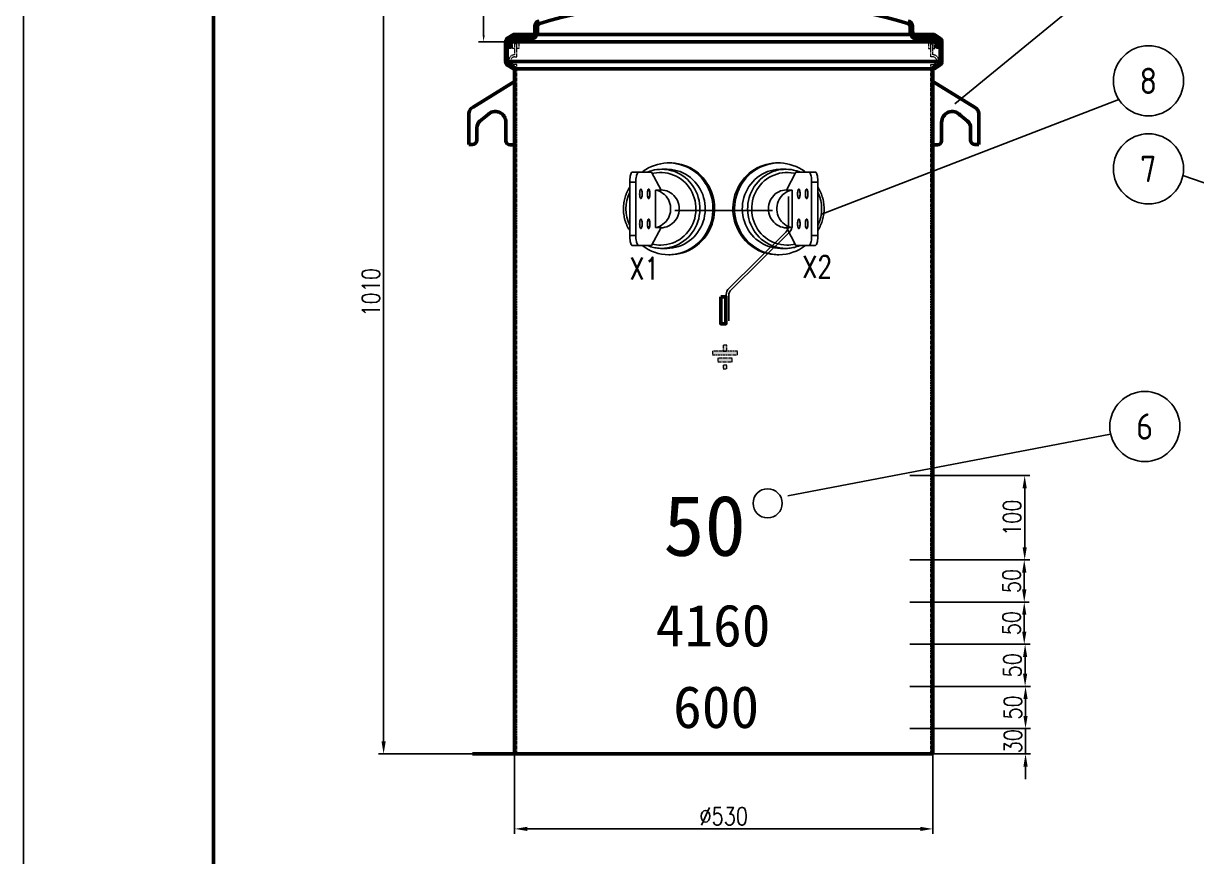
# Model space of a CAD drawing. Header units: millimetres. Extents: x 119255 to 123044, y -8474 to -5493.
# Drawn here: x 119255 to 120646, y -7426 to -6438 of the extents above; entities that cross this region are included whole.
import ezdxf
from ezdxf.enums import TextEntityAlignment as Align

# ---------------------------------------------------------------- set-up
doc = ezdxf.new("R2010")
doc.units = ezdxf.units.MM
doc.header["$LTSCALE"] = 3
for name, pattern in [('CENTER', [2, 1.25, -0.25, 0.25, -0.25]), ('CENTERX2', [101.6, 63.5, -12.7, 12.7, -12.7]), ('HIDDEN', [0.375, 0.25, -0.125])]:
    doc.linetypes.add(name, pattern=pattern)
for name, color, linetype in [('4', 2, 'HIDDEN'), ('A', 3, 'Continuous'), ('S', 254, 'Continuous'), ('中心线', 1, 'CENTERX2'), ('几何体', 7, 'Continuous')]:
    doc.layers.add(name, color=color, linetype=linetype)
for name, color, linetype, lineweight in [('7标注层', 4, 'Continuous', 20), ('图层1', 1, 'CENTER', 13), ('标注、文本', 3, 'Continuous', 25), ('粗实线', 4, 'Continuous', 53)]:
    doc.layers.add(name, color=color, linetype=linetype, lineweight=lineweight)
doc.styles.add('chinese', font='simhei.ttf')
doc.styles.add('HC_GBDIM', font='romans', dxfattribs={"width": 0.667, "bigfont": 'gbcbig'})
doc.styles.add('ST_WIN', font='isocp2.shx', dxfattribs={"bigfont": 'hzdxfst.shx'})
doc.styles.add('TH_GBDIM', font='romans.shx', dxfattribs={"width": 0.8, "bigfont": 'gbcbig.shx'})
doc.dimstyles.new('TH_GBDIM1', dxfattribs={"dimscale": 3, "dimtxt": 3.5, "dimasz": 2.5, "dimexe": 2, "dimexo": 0, "dimgap": 1.5, "dimtad": 1, "dimdec": 1, "dimzin": 0, "dimdsep": 46, "dimtxsty": 'TH_GBDIM', "dimcen": 2.5, "dimclrd": 3, "dimclre": 256, "dimclrt": 2, "dimadec": 0, "dimazin": 0, "dimtfac": 0.714286, "dimtdec": 1, "dimtmove": 0, "dimatfit": 3, "dimfxl": 0, "dimtzin": 0, "dimlwd": -1, "dimlwe": -1, "dimarcsym": 0})

# ---------------------------------------------------------------- blocks, each defined once
blk = doc.blocks.new('*D3')
at = {"layer": 'Defpoints', "color": 0}
for p in [(119837.7, -7304.6), (120333.7, -7304.6), (119837.7, -7393.6)]:
    blk.add_point(p, dxfattribs=at)
at = {"layer": '标注、文本'}
for p, q in [((119837.7, -7304.6), (119837.7, -7399.6)), ((120333.7, -7304.6), (120333.7, -7399.6))]:
    blk.add_line(p, q, dxfattribs=at)
at = {"layer": '标注、文本', "color": 3}
blk.add_line((120318.7, -7393.6), (119852.7, -7393.6), dxfattribs=at)
for points in [[(119852.7, -7391.1), (119852.7, -7396.1), (119837.7, -7393.6)], [(120318.7, -7391.1), (120318.7, -7396.1), (120333.7, -7393.6)]]:
    blk.add_solid(points, dxfattribs=at)
at = {"layer": '标注、文本', "color": 2, "insert": (120085.7, -7378.6), "char_height": 21, "attachment_point": 5, "style": 'TH_GBDIM'}
blk.add_mtext('%%C530', dxfattribs=at)
blk = doc.blocks.new('*D2')
at = {"layer": 'Defpoints', "color": 0}
for p in [(119682.3, -6209.7), (119919.4, -6209.7), (119840.2, -7304.6)]:
    blk.add_point(p, dxfattribs=at)
at = {"layer": '标注、文本'}
for p, q in [((119919.4, -6209.7), (119676.3, -6209.7)), ((119840.2, -7304.6), (119676.3, -7304.6))]:
    blk.add_line(p, q, dxfattribs=at)
at = {"layer": '标注、文本', "color": 3}
blk.add_line((119682.3, -7289.6), (119682.3, -6224.7), dxfattribs=at)
for points in [[(119679.8, -6224.7), (119684.8, -6224.7), (119682.3, -6209.7)], [(119679.8, -7289.6), (119684.8, -7289.6), (119682.3, -7304.6)]]:
    blk.add_solid(points, dxfattribs=at)
at = {"layer": '标注、文本', "color": 2, "insert": (119667.3, -6757.2), "char_height": 21, "attachment_point": 5, "rotation": 90, "style": 'TH_GBDIM'}
blk.add_mtext('1010', dxfattribs=at)
blk = doc.blocks.new('*D42')
at = {"layer": 'Defpoints', "color": 0}
for p in [(120396.6, -7274.6), (120443.6, -7274.6), (120396.6, -7304.6)]:
    blk.add_point(p, dxfattribs=at)
at = {"layer": '标注、文本', "color": 3}
for p, q in [((120443.6, -7259.6), (120443.6, -7244.6)), ((120443.6, -7304.6), (120443.6, -7274.6)), ((120443.6, -7319.6), (120443.6, -7334.6))]:
    blk.add_line(p, q, dxfattribs=at)
at = {"layer": '标注、文本'}
for p, q in [((120396.6, -7274.6), (120449.6, -7274.6)), ((120396.6, -7304.6), (120449.6, -7304.6))]:
    blk.add_line(p, q, dxfattribs=at)
at = {"layer": '标注、文本', "color": 3}
for points in [[(120441.1, -7259.6), (120446.1, -7259.6), (120443.6, -7274.6)], [(120441.1, -7319.6), (120446.1, -7319.6), (120443.6, -7304.6)]]:
    blk.add_solid(points, dxfattribs=at)
at = {"layer": '标注、文本', "color": 2, "insert": (120428.6, -7289.6), "char_height": 21, "attachment_point": 5, "rotation": 90, "style": 'TH_GBDIM'}
blk.add_mtext('30', dxfattribs=at)
blk = doc.blocks.new('*D43')
at = {"layer": 'Defpoints', "color": 0}
for p in [(120396.6, -7224.6), (120396.6, -7274.6), (120443.6, -7274.6)]:
    blk.add_point(p, dxfattribs=at)
at = {"layer": '标注、文本'}
for p, q in [((120396.6, -7224.6), (120449.6, -7224.6)), ((120396.6, -7274.6), (120449.6, -7274.6))]:
    blk.add_line(p, q, dxfattribs=at)
at = {"layer": '标注、文本', "color": 3}
blk.add_line((120443.6, -7239.6), (120443.6, -7259.6), dxfattribs=at)
for points in [[(120441.1, -7239.6), (120446.1, -7239.6), (120443.6, -7224.6)], [(120441.1, -7259.6), (120446.1, -7259.6), (120443.6, -7274.6)]]:
    blk.add_solid(points, dxfattribs=at)
at = {"layer": '标注、文本', "color": 2, "insert": (120428.6, -7249.6), "char_height": 21, "attachment_point": 5, "rotation": 90, "style": 'TH_GBDIM'}
blk.add_mtext('50', dxfattribs=at)
blk = doc.blocks.new('*D44')
at = {"layer": 'Defpoints', "color": 0}
for p in [(120396.6, -7174.6), (120396.6, -7224.6), (120443.1, -7224.6)]:
    blk.add_point(p, dxfattribs=at)
at = {"layer": '标注、文本'}
for p, q in [((120396.6, -7174.6), (120449.1, -7174.6)), ((120396.6, -7224.6), (120449.1, -7224.6))]:
    blk.add_line(p, q, dxfattribs=at)
at = {"layer": '标注、文本', "color": 3}
blk.add_line((120443.1, -7189.6), (120443.1, -7209.6), dxfattribs=at)
for points in [[(120440.6, -7189.6), (120445.6, -7189.6), (120443.1, -7174.6)], [(120440.6, -7209.6), (120445.6, -7209.6), (120443.1, -7224.6)]]:
    blk.add_solid(points, dxfattribs=at)
at = {"layer": '标注、文本', "color": 2, "insert": (120428.1, -7199.6), "char_height": 21, "attachment_point": 5, "rotation": 90, "style": 'TH_GBDIM'}
blk.add_mtext('50', dxfattribs=at)
blk = doc.blocks.new('*D45')
at = {"layer": 'Defpoints', "color": 0}
for p in [(120396.6, -7124.6), (120396.6, -7174.6), (120442.1, -7174.6)]:
    blk.add_point(p, dxfattribs=at)
at = {"layer": '标注、文本'}
for p, q in [((120396.6, -7124.6), (120448.1, -7124.6)), ((120396.6, -7174.6), (120448.1, -7174.6))]:
    blk.add_line(p, q, dxfattribs=at)
at = {"layer": '标注、文本', "color": 3}
blk.add_line((120442.1, -7139.6), (120442.1, -7159.6), dxfattribs=at)
for points in [[(120439.6, -7139.6), (120444.6, -7139.6), (120442.1, -7124.6)], [(120439.6, -7159.6), (120444.6, -7159.6), (120442.1, -7174.6)]]:
    blk.add_solid(points, dxfattribs=at)
at = {"layer": '标注、文本', "color": 2, "insert": (120427.1, -7149.6), "char_height": 21, "attachment_point": 5, "rotation": 90, "style": 'TH_GBDIM'}
blk.add_mtext('50', dxfattribs=at)
blk = doc.blocks.new('*D46')
at = {"layer": 'Defpoints', "color": 0}
for p in [(120396.6, -7074.6), (120396.6, -7124.6), (120442.1, -7124.6)]:
    blk.add_point(p, dxfattribs=at)
at = {"layer": '标注、文本'}
for p, q in [((120396.6, -7074.6), (120448.1, -7074.6)), ((120396.6, -7124.6), (120448.1, -7124.6))]:
    blk.add_line(p, q, dxfattribs=at)
at = {"layer": '标注、文本', "color": 3}
blk.add_line((120442.1, -7089.6), (120442.1, -7109.6), dxfattribs=at)
for points in [[(120439.6, -7089.6), (120444.6, -7089.6), (120442.1, -7074.6)], [(120439.6, -7109.6), (120444.6, -7109.6), (120442.1, -7124.6)]]:
    blk.add_solid(points, dxfattribs=at)
at = {"layer": '标注、文本', "color": 2, "insert": (120427.1, -7099.6), "char_height": 21, "attachment_point": 5, "rotation": 90, "style": 'TH_GBDIM'}
blk.add_mtext('50', dxfattribs=at)
blk = doc.blocks.new('*D47')
at = {"layer": 'Defpoints', "color": 0}
for p in [(120396.6, -6974.6), (120396.6, -7074.6), (120442.6, -7074.6)]:
    blk.add_point(p, dxfattribs=at)
at = {"layer": '标注、文本'}
for p, q in [((120396.6, -6974.6), (120448.6, -6974.6)), ((120396.6, -7074.6), (120448.6, -7074.6))]:
    blk.add_line(p, q, dxfattribs=at)
at = {"layer": '标注、文本', "color": 3}
blk.add_line((120442.6, -6989.6), (120442.6, -7059.6), dxfattribs=at)
for points in [[(120440.1, -6989.6), (120445.1, -6989.6), (120442.6, -6974.6)], [(120440.1, -7059.6), (120445.1, -7059.6), (120442.6, -7074.6)]]:
    blk.add_solid(points, dxfattribs=at)
at = {"layer": '标注、文本', "color": 2, "insert": (120427.6, -7024.6), "char_height": 21, "attachment_point": 5, "rotation": 90, "style": 'TH_GBDIM'}
blk.add_mtext('100', dxfattribs=at)
blk = doc.blocks.new('*D51')
at = {"layer": 'Defpoints', "color": 0}
for p in [(119919.4, -6209.7), (119800.9, -6460), (119826.9, -6460)]:
    blk.add_point(p, dxfattribs=at)
at = {"layer": '标注、文本'}
for p, q in [((119919.4, -6209.7), (119794.9, -6209.7)), ((119826.9, -6460), (119794.9, -6460))]:
    blk.add_line(p, q, dxfattribs=at)
at = {"layer": '标注、文本', "color": 3}
blk.add_line((119800.9, -6217.2), (119800.9, -6452.5), dxfattribs=at)
for points in [[(119799.7, -6217.2), (119802.2, -6217.2), (119800.9, -6209.7)], [(119799.7, -6452.5), (119802.2, -6452.5), (119800.9, -6460)]]:
    blk.add_solid(points, dxfattribs=at)
at = {"layer": '标注、文本', "color": 2, "insert": (119791.2, -6334.9), "char_height": 10.5, "attachment_point": 5, "rotation": 90, "style": 'TH_GBDIM'}
blk.add_mtext('250.3', dxfattribs=at)
blk = doc.blocks.new('A$Cc668ac2a')
at = {"layer": '中心线'}
blk.add_line((-57.9, 0), (57.9, 0), dxfattribs=at)
at = {"layer": '几何体'}
for p, q in [((-63.4, 56.4), (-65.3, 56.4)), ((65.3, 56.4), (63.4, 56.4)), ((-108.4, 45.5), (-101.1, 45.5)), ((-101.1, 45.5), (-85.6, 45.5)), ((-85.6, 45.5), (-74.3, 24.2)), ((-67.3, 48.9), (-73.6, 48.9)), ((73.6, 48.9), (67.3, 48.9)), ((85.6, 45.5), (74.3, 24.2)), ((101.1, 45.5), (85.6, 45.5)), ((101.1, 45.5), (108.4, 45.5)), ((-104.2, 33.5), (-111.5, 33.5)), ((-111.5, -29.5), (-111.5, 33.5)), ((-104.2, -29.5), (-104.2, 33.5)), ((111.5, 33.5), (104.2, 33.5)), ((104.2, -29.5), (104.2, 33.5)), ((111.5, -29.5), (111.5, 33.5)), ((-81, 24.2), (-74.3, 24.2)), ((-81, -20.2), (-81, 24.2)), ((81, 24.2), (74.3, 24.2)), ((81, -20.2), (81, 24.2)), ((-74.3, -20.2), (-85.6, -41.5)), ((-74.3, -20.2), (-81, -20.2)), ((74.3, -20.2), (85.6, -41.5)), ((74.3, -20.2), (81, -20.2)), ((-111.5, -29.5), (-104.2, -29.5)), ((-101.1, -41.5), (-108.4, -41.5)), ((-85.6, -41.5), (-101.1, -41.5)), ((85.6, -41.5), (101.1, -41.5)), ((108.4, -41.5), (101.1, -41.5)), ((104.2, -29.5), (111.5, -29.5)), ((-73.6, -44.9), (-67.3, -44.9)), ((-65.3, -52.4), (-63.4, -52.4)), ((63.4, -52.4), (65.3, -52.4)), ((67.3, -44.9), (73.6, -44.9))]:
    blk.add_line(p, q, dxfattribs=at)
at = {"layer": '几何体', "flags": 128}
for points in [[(-96.9, 45.5), (-95.6, 46.5), (-92.4, 48.6), (-89.1, 50.5), (-85.7, 52.2), (-82.1, 53.5), (-78.5, 54.7), (-74.8, 55.5), (-71, 56.1), (-67.2, 56.4), (-63.5, 56.4), (-59.7, 56.1), (-55.9, 55.5), (-52.2, 54.7), (-48.6, 53.5), (-45, 52.2), (-41.6, 50.5), (-38.3, 48.6), (-35.1, 46.5), (-32.1, 44.1), (-29.2, 41.5), (-26.6, 38.7), (-24.1, 35.7), (-21.9, 32.5), (-19.8, 29.2), (-18.1, 25.7), (-16.5, 22.1), (-15.3, 18.4), (-14.2, 14.6), (-13.5, 10.8), (-13, 6.9), (-12.8, 3), (-12.9, -0.9), (-13.2, -4.9), (-13.8, -8.7), (-14.7, -12.6), (-15.9, -16.3), (-17.3, -19.9), (-18.9, -23.5), (-20.8, -26.9), (-23, -30.1), (-25.3, -33.2), (-27.9, -36.1), (-30.6, -38.8), (-33.6, -41.3), (-36.7, -43.6), (-39.9, -45.6), (-43.3, -47.4), (-46.8, -48.9), (-50.4, -50.1), (-54.1, -51.1), (-57.8, -51.8), (-61.6, -52.3), (-65.3, -52.4), (-65.3, -52.4)], [(-63.4, 56.4), (-61.5, 56.4), (-57.7, 56.1), (-53.9, 55.5), (-50.2, 54.7), (-46.6, 53.5), (-43.1, 52.2), (-39.6, 50.5), (-36.3, 48.6), (-33.1, 46.5), (-30.1, 44.1), (-27.3, 41.5), (-24.6, 38.7), (-22.1, 35.7), (-19.9, 32.5), (-17.9, 29.2), (-16.1, 25.7), (-14.6, 22.1), (-13.3, 18.4), (-12.3, 14.6), (-11.5, 10.8), (-11.1, 6.9), (-10.9, 3), (-10.9, -0.9), (-11.3, -4.9), (-11.9, -8.7), (-12.8, -12.6), (-13.9, -16.3), (-15.3, -19.9), (-17, -23.5), (-18.9, -26.9), (-21, -30.1), (-23.3, -33.2), (-25.9, -36.1), (-28.7, -38.8), (-31.6, -41.3), (-34.7, -43.6), (-37.9, -45.6), (-41.3, -47.4), (-44.8, -48.9), (-48.4, -50.1), (-52.1, -51.1), (-55.8, -51.8), (-59.6, -52.3), (-63.4, -52.4), (-63.4, -52.4)], [(63.4, -52.4), (59.6, -52.3), (55.8, -51.8), (52.1, -51.1), (48.4, -50.1), (44.8, -48.9), (41.3, -47.4), (37.9, -45.6), (34.7, -43.6), (31.6, -41.3), (28.7, -38.8), (25.9, -36.1), (23.3, -33.2), (21, -30.1), (18.9, -26.9), (17, -23.5), (15.3, -19.9), (13.9, -16.3), (12.8, -12.6), (11.9, -8.7), (11.3, -4.9), (10.9, -0.9), (10.9, 3), (11.1, 6.9), (11.5, 10.8), (12.3, 14.6), (13.3, 18.4), (14.6, 22.1), (16.1, 25.7), (17.9, 29.2), (19.9, 32.5), (22.1, 35.7), (24.6, 38.7), (27.3, 41.5), (30.1, 44.1), (33.1, 46.5), (36.3, 48.6), (39.6, 50.5), (43.1, 52.2), (46.6, 53.5), (50.2, 54.7), (53.9, 55.5), (57.7, 56.1), (61.5, 56.4), (63.4, 56.4)], [(65.3, -52.4), (61.6, -52.3), (57.8, -51.8), (54.1, -51.1), (50.4, -50.1), (46.8, -48.9), (43.3, -47.4), (39.9, -45.6), (36.7, -43.6), (33.6, -41.3), (30.6, -38.8), (27.9, -36.1), (25.3, -33.2), (23, -30.1), (20.8, -26.9), (18.9, -23.5), (17.3, -19.9), (15.9, -16.3), (14.7, -12.6), (13.8, -8.7), (13.2, -4.9), (12.9, -0.9), (12.8, 3), (13, 6.9), (13.5, 10.8), (14.2, 14.6), (15.3, 18.4), (16.5, 22.1), (18.1, 25.7), (19.8, 29.2), (21.9, 32.5), (24.1, 35.7), (26.6, 38.7), (29.2, 41.5), (32.1, 44.1), (35.1, 46.5), (38.3, 48.6), (41.6, 50.5), (45, 52.2), (48.6, 53.5), (52.2, 54.7), (55.9, 55.5), (59.7, 56.1), (63.5, 56.4), (67.2, 56.4), (71, 56.1), (74.8, 55.5), (78.5, 54.7), (82.1, 53.5), (85.7, 52.2), (89.1, 50.5), (92.4, 48.6), (95.6, 46.5), (96.9, 45.5)], [(-111.5, 33.5), (-111.5, 35.4), (-111.4, 37.2), (-111.2, 39), (-111, 40.6), (-110.6, 42), (-110.3, 43.2), (-109.9, 44.2), (-109.4, 44.9), (-108.9, 45.4), (-108.4, 45.5)], [(-101.1, 45.5), (-101.6, 45.4), (-102.1, 44.9), (-102.5, 44.2), (-102.9, 43.2), (-103.3, 42), (-103.6, 40.6), (-103.9, 39), (-104.1, 37.2), (-104.2, 35.4), (-104.2, 33.5)], [(-84.6, 43.7), (-83, 44.1), (-79.7, 44.7), (-76.3, 44.9), (-72.9, 44.9), (-69.5, 44.7), (-66.2, 44.1), (-62.9, 43.2), (-59.7, 42.1), (-56.6, 40.7), (-53.6, 39.1), (-50.7, 37.2), (-48.1, 35), (-45.5, 32.7), (-43.2, 30.1), (-41.1, 27.4), (-39.2, 24.5), (-37.6, 21.4), (-36.2, 18.2), (-35, 14.9), (-34.1, 11.6), (-33.5, 8.1), (-33.2, 4.6), (-33.1, 1.1), (-33.3, -2.4), (-33.8, -5.8), (-34.5, -9.3), (-35.6, -12.6), (-36.8, -15.9), (-38.4, -19), (-40.1, -22), (-42.1, -24.8), (-44.4, -27.5), (-46.8, -29.9), (-49.4, -32.1), (-52.2, -34.2), (-55.1, -35.9), (-58.1, -37.5), (-61.3, -38.7), (-64.5, -39.7), (-67.9, -40.4), (-71.2, -40.8), (-74.6, -41), (-74.6, -41)], [(-61.4, 47.2), (-58.1, 46.1), (-54.9, 44.7), (-51.7, 43), (-48.7, 41.2), (-45.8, 39.1), (-43.2, 36.7), (-40.7, 34.2), (-38.3, 31.4), (-36.2, 28.5), (-34.4, 25.4), (-32.7, 22.2), (-31.3, 18.9), (-30.2, 15.4), (-29.3, 11.9), (-28.7, 8.3), (-28.4, 4.7), (-28.3, 1.1), (-28.5, -2.5), (-29, -6.1), (-29.7, -9.7), (-30.7, -13.2), (-32, -16.6), (-33.5, -19.9), (-35.3, -23), (-37.3, -26), (-39.5, -28.8), (-41.9, -31.5), (-44.5, -33.9), (-47.3, -36.1), (-50.2, -38.1), (-53.3, -39.9), (-56.5, -41.4), (-59.8, -42.6), (-63.1, -43.6), (-66.6, -44.3), (-70.1, -44.7), (-73.6, -44.9)], [(-67.3, 48.9), (-65.5, 48.8), (-62, 48.6), (-58.6, 48), (-55.1, 47.2), (-51.8, 46.1), (-48.6, 44.7), (-45.4, 43), (-42.4, 41.2), (-39.5, 39.1), (-36.9, 36.7), (-34.4, 34.2), (-32, 31.4), (-29.9, 28.5), (-28.1, 25.4), (-26.4, 22.2), (-25, 18.9), (-23.9, 15.4), (-23, 11.9), (-22.4, 8.3), (-22.1, 4.7), (-22, 1.1), (-22.2, -2.5), (-22.7, -6.1), (-23.4, -9.7), (-24.4, -13.2), (-25.7, -16.6), (-27.2, -19.9), (-29, -23), (-31, -26), (-33.2, -28.8), (-35.6, -31.5), (-38.2, -33.9), (-41, -36.1), (-43.9, -38.1), (-47, -39.9), (-50.2, -41.4), (-53.5, -42.6), (-56.8, -43.6), (-60.3, -44.3), (-63.8, -44.7), (-67.3, -44.9)], [(67.3, -44.9), (63.8, -44.7), (60.3, -44.3), (56.8, -43.6), (53.5, -42.6), (50.2, -41.4), (47, -39.9), (43.9, -38.1), (41, -36.1), (38.2, -33.9), (35.6, -31.5), (33.2, -28.8), (31, -26), (29, -23), (27.2, -19.9), (25.7, -16.6), (24.4, -13.2), (23.4, -9.7), (22.7, -6.1), (22.2, -2.5), (22, 1.1), (22.1, 4.7), (22.4, 8.3), (23, 11.9), (23.9, 15.4), (25, 18.9), (26.4, 22.2), (28.1, 25.4), (29.9, 28.5), (32, 31.4), (34.4, 34.2), (36.9, 36.7), (39.5, 39.1), (42.4, 41.2), (45.4, 43), (48.6, 44.7), (51.8, 46.1), (55.1, 47.2), (58.6, 48), (62, 48.6), (65.5, 48.8), (67.3, 48.9)], [(73.6, -44.9), (70.1, -44.7), (66.6, -44.3), (63.1, -43.6), (59.8, -42.6), (56.5, -41.4), (53.3, -39.9), (50.2, -38.1), (47.3, -36.1), (44.5, -33.9), (41.9, -31.5), (39.5, -28.8), (37.3, -26), (35.3, -23), (33.5, -19.9), (32, -16.6), (30.7, -13.2), (29.7, -9.7), (29, -6.1), (28.5, -2.5), (28.3, 1.1), (28.4, 4.7), (28.7, 8.3), (29.3, 11.9), (30.2, 15.4), (31.3, 18.9), (32.7, 22.2), (34.4, 25.4), (36.2, 28.5), (38.3, 31.4), (40.7, 34.2), (43.2, 36.7), (45.8, 39.1), (48.7, 41.2), (51.7, 43), (54.9, 44.7), (58.1, 46.1), (61.4, 47.2), (62.1, 47.3)], [(74.6, -41), (71.2, -40.8), (67.9, -40.4), (64.5, -39.7), (61.3, -38.7), (58.1, -37.5), (55.1, -35.9), (52.2, -34.2), (49.4, -32.1), (46.8, -29.9), (44.4, -27.5), (42.1, -24.8), (40.1, -22), (38.4, -19), (36.8, -15.9), (35.6, -12.6), (34.5, -9.3), (33.8, -5.8), (33.3, -2.4), (33.1, 1.1), (33.2, 4.6), (33.5, 8.1), (34.1, 11.6), (35, 14.9), (36.2, 18.2), (37.6, 21.4), (39.2, 24.5), (41.1, 27.4), (43.2, 30.1), (45.5, 32.7), (48.1, 35), (50.7, 37.2), (53.6, 39.1), (56.6, 40.7), (59.7, 42.1), (62.9, 43.2), (66.2, 44.1), (69.5, 44.7), (72.9, 44.9), (76.3, 44.9), (79.7, 44.7), (83, 44.1), (84.6, 43.7)], [(104.2, 33.5), (104.2, 35.4), (104.1, 37.2), (103.9, 39), (103.6, 40.6), (103.3, 42), (102.9, 43.2), (102.5, 44.2), (102.1, 44.9), (101.6, 45.4), (101.1, 45.5)], [(108.4, 45.5), (108.9, 45.4), (109.4, 44.9), (109.9, 44.2), (110.3, 43.2), (110.6, 42), (111, 40.6), (111.2, 39), (111.4, 37.2), (111.5, 35.4), (111.5, 33.5)], [(-99.8, 19.8), (-99.7, 21.1), (-99.6, 22.3), (-99.4, 23.4), (-99.2, 24.3), (-98.9, 25), (-98.6, 25.4), (-98.3, 25.5), (-98, 25.4), (-97.6, 25), (-97.4, 24.3), (-97.1, 23.4), (-96.9, 22.3), (-96.8, 21.1), (-96.8, 19.8), (-96.8, 18.5), (-96.9, 17.3), (-97.1, 16.2), (-97.4, 15.3), (-97.6, 14.6), (-98, 14.2), (-98.3, 14.1), (-98.6, 14.2), (-98.9, 14.6), (-99.2, 15.3), (-99.4, 16.2), (-99.6, 17.3), (-99.7, 18.5), (-99.8, 19.8)], [(-90.5, 19.8), (-90.5, 21.1), (-90.4, 22.3), (-90.2, 23.4), (-90, 24.3), (-89.7, 25), (-89.4, 25.4), (-89.1, 25.5), (-88.7, 25.4), (-88.4, 25), (-88.1, 24.3), (-87.9, 23.4), (-87.7, 22.3), (-87.6, 21.1), (-87.6, 19.8), (-87.6, 18.5), (-87.7, 17.3), (-87.9, 16.2), (-88.1, 15.3), (-88.4, 14.6), (-88.7, 14.2), (-89.1, 14.1), (-89.4, 14.2), (-89.7, 14.6), (-90, 15.3), (-90.2, 16.2), (-90.4, 17.3), (-90.5, 18.5), (-90.5, 19.8)], [(-81, 24.2), (-78.6, 23.6), (-76.3, 22.8), (-74.1, 21.7), (-72.1, 20.3), (-70.2, 18.8), (-68.5, 17), (-67, 15), (-65.7, 12.9), (-64.6, 10.6), (-63.8, 8.2), (-63.3, 5.8), (-63, 3.3), (-63, 0.7), (-63.3, -1.8), (-63.8, -4.2), (-64.6, -6.6), (-65.7, -8.9), (-67, -11), (-68.5, -13), (-70.2, -14.8), (-72.1, -16.3), (-74.1, -17.7), (-76.3, -18.8), (-78.6, -19.6), (-81, -20.2)], [(-74.5, 24.5), (-72.2, 24.3), (-69.8, 23.9), (-67.4, 23.2), (-65.2, 22.3), (-63, 21), (-61.1, 19.6), (-59.2, 17.9), (-57.6, 16), (-56.2, 14), (-55, 11.8), (-54.1, 9.4), (-53.4, 7), (-53, 4.5), (-52.9, 2), (-53, -0.5), (-53.4, -3), (-54.1, -5.4), (-55, -7.8), (-56.2, -10), (-57.6, -12), (-59.2, -13.9), (-61.1, -15.6), (-63, -17), (-65.2, -18.3), (-67.4, -19.2), (-69.8, -19.9), (-72.2, -20.4), (-74.5, -20.5)], [(74.5, -20.5), (72.2, -20.4), (69.8, -19.9), (67.4, -19.2), (65.2, -18.3), (63, -17), (61.1, -15.6), (59.2, -13.9), (57.6, -12), (56.2, -10), (55, -7.8), (54.1, -5.4), (53.4, -3), (53, -0.5), (52.9, 2), (53, 4.5), (53.4, 7), (54.1, 9.4), (55, 11.8), (56.2, 14), (57.6, 16), (59.2, 17.9), (61.1, 19.6), (63, 21), (65.2, 22.3), (67.4, 23.2), (69.8, 23.9), (72.2, 24.3), (74.5, 24.5)], [(81, -20.2), (78.6, -19.6), (76.3, -18.8), (74.1, -17.7), (72.1, -16.3), (70.2, -14.8), (68.5, -13), (67, -11), (65.7, -8.9), (64.6, -6.6), (63.8, -4.2), (63.3, -1.8), (63, 0.7), (63, 3.3), (63.3, 5.8), (63.8, 8.2), (64.6, 10.6), (65.7, 12.9), (67, 15), (68.5, 17), (70.2, 18.8), (72.1, 20.3), (74.1, 21.7), (76.3, 22.8), (78.6, 23.6), (81, 24.2)], [(90.5, 19.8), (90.5, 21.1), (90.4, 22.3), (90.2, 23.4), (90, 24.3), (89.7, 25), (89.4, 25.4), (89.1, 25.5), (88.7, 25.4), (88.4, 25), (88.1, 24.3), (87.9, 23.4), (87.7, 22.3), (87.6, 21.1), (87.6, 19.8), (87.6, 18.5), (87.7, 17.3), (87.9, 16.2), (88.1, 15.3), (88.4, 14.6), (88.7, 14.2), (89.1, 14.1), (89.4, 14.2), (89.7, 14.6), (90, 15.3), (90.2, 16.2), (90.4, 17.3), (90.5, 18.5), (90.5, 19.8)], [(99.8, 19.8), (99.7, 21.1), (99.6, 22.3), (99.4, 23.4), (99.2, 24.3), (98.9, 25), (98.6, 25.4), (98.3, 25.5), (98, 25.4), (97.6, 25), (97.4, 24.3), (97.1, 23.4), (96.9, 22.3), (96.8, 21.1), (96.8, 19.8), (96.8, 18.5), (96.9, 17.3), (97.1, 16.2), (97.4, 15.3), (97.6, 14.6), (98, 14.2), (98.3, 14.1), (98.6, 14.2), (98.9, 14.6), (99.2, 15.3), (99.4, 16.2), (99.6, 17.3), (99.7, 18.5), (99.8, 19.8)], [(-99.8, -15.8), (-99.7, -14.5), (-99.6, -13.3), (-99.4, -12.2), (-99.2, -11.3), (-98.9, -10.6), (-98.6, -10.2), (-98.3, -10.1), (-98, -10.2), (-97.6, -10.6), (-97.4, -11.3), (-97.1, -12.2), (-96.9, -13.3), (-96.8, -14.5), (-96.8, -15.8), (-96.8, -17.1), (-96.9, -18.3), (-97.1, -19.4), (-97.4, -20.3), (-97.6, -21), (-98, -21.4), (-98.3, -21.5), (-98.6, -21.4), (-98.9, -21), (-99.2, -20.3), (-99.4, -19.4), (-99.6, -18.3), (-99.7, -17.1), (-99.8, -15.8)], [(-90.5, -15.8), (-90.5, -14.5), (-90.4, -13.3), (-90.2, -12.2), (-90, -11.3), (-89.7, -10.6), (-89.4, -10.2), (-89.1, -10.1), (-88.7, -10.2), (-88.4, -10.6), (-88.1, -11.3), (-87.9, -12.2), (-87.7, -13.3), (-87.6, -14.5), (-87.6, -15.8), (-87.6, -17.1), (-87.7, -18.3), (-87.9, -19.4), (-88.1, -20.3), (-88.4, -21), (-88.7, -21.4), (-89.1, -21.5), (-89.4, -21.4), (-89.7, -21), (-90, -20.3), (-90.2, -19.4), (-90.4, -18.3), (-90.5, -17.1), (-90.5, -15.8)], [(90.5, -15.8), (90.5, -14.5), (90.4, -13.3), (90.2, -12.2), (90, -11.3), (89.7, -10.6), (89.4, -10.2), (89.1, -10.1), (88.7, -10.2), (88.4, -10.6), (88.1, -11.3), (87.9, -12.2), (87.7, -13.3), (87.6, -14.5), (87.6, -15.8), (87.6, -17.1), (87.7, -18.3), (87.9, -19.4), (88.1, -20.3), (88.4, -21), (88.7, -21.4), (89.1, -21.5), (89.4, -21.4), (89.7, -21), (90, -20.3), (90.2, -19.4), (90.4, -18.3), (90.5, -17.1), (90.5, -15.8)], [(99.8, -15.8), (99.7, -14.5), (99.6, -13.3), (99.4, -12.2), (99.2, -11.3), (98.9, -10.6), (98.6, -10.2), (98.3, -10.1), (98, -10.2), (97.6, -10.6), (97.4, -11.3), (97.1, -12.2), (96.9, -13.3), (96.8, -14.5), (96.8, -15.8), (96.8, -17.1), (96.9, -18.3), (97.1, -19.4), (97.4, -20.3), (97.6, -21), (98, -21.4), (98.3, -21.5), (98.6, -21.4), (98.9, -21), (99.2, -20.3), (99.4, -19.4), (99.6, -18.3), (99.7, -17.1), (99.8, -15.8)], [(-108.4, -41.5), (-108.9, -41.4), (-109.4, -40.9), (-109.9, -40.2), (-110.3, -39.2), (-110.6, -38), (-111, -36.6), (-111.2, -35), (-111.4, -33.2), (-111.5, -31.4), (-111.5, -29.5)], [(-104.2, -29.5), (-104.2, -31.4), (-104.1, -33.2), (-103.9, -35), (-103.6, -36.6), (-103.3, -38), (-102.9, -39.2), (-102.5, -40.2), (-102.1, -40.9), (-101.6, -41.4), (-101.1, -41.5)], [(101.1, -41.5), (101.6, -41.4), (102.1, -40.9), (102.5, -40.2), (102.9, -39.2), (103.3, -38), (103.6, -36.6), (103.9, -35), (104.1, -33.2), (104.2, -31.4), (104.2, -29.5)], [(111.5, -29.5), (111.5, -31.4), (111.4, -33.2), (111.2, -35), (111, -36.6), (110.6, -38), (110.3, -39.2), (109.9, -40.2), (109.4, -40.9), (108.9, -41.4), (108.4, -41.5)]]:
    blk.add_lwpolyline(points, dxfattribs=at)
at = {"layer": '几何体'}
for centre, radius, start, end in [((-73.6, 5.1), 43.8, 73.8737, 105.2236), ((73.6, 5.1), 43.8, 73.8742, 105.2239), ((-71.8, 2), 44.3, 153.7253, 206.2747), ((71.8, 2), 44.3, 333.7258, 26.2742), ((-65.2, -1), 51.4, 232.0448, 269.8892), ((-74.6, -0.8), 40.2, 255.5618, 269.994), ((65.3, -1), 51.4, 270.1012, 307.9648), ((74.6, -0.8), 40.2, 270.006, 284.4382)]:
    blk.add_arc(centre, radius, start, end, dxfattribs=at)
for points, knots in [([(-85.2, 47.3), (-85.5, 47.2), (-86.9, 46.9), (-88.6, 46.3), (-90, 45.7), (-90.4, 45.5)], [0, 0, 0, 0, 0.17293, 0.775288, 1, 1, 1, 1]), ([(90.5, 45.5), (89.5, 45.9), (87.9, 46.5), (86.3, 47), (85.8, 47.1)], [0, 0, 0, 0, 0.666406, 1, 1, 1, 1]), ([(-111.5, 27.7), (-111.7, 27.4), (-112.6, 26.2), (-113.8, 23.8), (-115.3, 20.7), (-116.5, 17.5), (-117.5, 14.2), (-118.2, 10.9), (-118.7, 7.5), (-119, 4), (-119, 0.6), (-118.8, -2.9), (-118.3, -6.3), (-117.6, -9.6), (-116.7, -13), (-115.5, -16.2), (-114.1, -19.3), (-112.8, -21.8), (-111.8, -23.2), (-111.5, -23.7)], [0, 0, 0, 0, 0.019665, 0.082918, 0.146187, 0.209471, 0.272767, 0.336075, 0.399393, 0.462718, 0.526049, 0.589384, 0.652719, 0.716053, 0.779384, 0.842708, 0.906026, 0.969333, 1, 1, 1, 1]), ([(111.9, -23.2), (112.4, -22.3), (113.5, -20.5), (114.9, -17.5), (116.2, -14.3), (117.3, -11.1), (118.1, -7.7), (118.6, -4.3), (119, -0.9), (119, 2.6), (118.9, 6), (118.5, 9.4), (117.8, 12.8), (116.9, 16.1), (115.8, 19.4), (114.5, 22.5), (113, 25.3), (112, 27), (111.5, 27.7)], [0, 0, 0, 0, 0.057096, 0.121051, 0.185022, 0.249006, 0.313002, 0.377008, 0.441022, 0.505043, 0.569067, 0.633094, 0.697119, 0.761141, 0.825159, 0.889168, 0.953169, 1, 1, 1, 1]), ([(-90.4, -41.5), (-90.2, -41.6), (-89, -42.2), (-86.6, -42.9), (-83.4, -43.8), (-80.1, -44.4), (-76.8, -44.8), (-74.7, -44.9), (-73.6, -44.9)], [0, 0, 0, 0, 0.040932, 0.234352, 0.427724, 0.621055, 0.814352, 1, 1, 1, 1]), ([(73.6, -44.9), (74.2, -44.9), (75.9, -44.9), (78.8, -44.6), (82.1, -44.1), (85.3, -43.3), (88.1, -42.5), (89.8, -41.8), (90.4, -41.5)], [0, 0, 0, 0, 0.106587, 0.300052, 0.493544, 0.687044, 0.880561, 1, 1, 1, 1])]:
    blk.add_open_spline(points, degree=3, knots=knots, dxfattribs=at)

msp = doc.modelspace()

# ---------------------------------------------------------------- hatches: boundary and pattern name
at = {"layer": '图层1'}
h = msp.add_hatch(color=256, dxfattribs=at)
h.dxf.hatch_style = 1
h.paths.add_polyline_path([(120102.13, -6827.03), (120072.2, -6827.03), (120072.2, -6831.37), (120102.13, -6831.37)])
h.paths.add_polyline_path([(120089.34, -6819.89), (120084.99, -6819.89), (120084.99, -6827.03), (120089.34, -6827.03)])
h.paths.add_polyline_path([(120095.73, -6835.29), (120078.6, -6835.29), (120078.6, -6839.62), (120095.73, -6839.62)])
h.paths.add_polyline_path([(120089.33, -6843.54), (120085, -6843.54), (120085, -6847.88), (120089.33, -6847.88)])

# ---------------------------------------------------------------- linework, layer by layer
at = {"layer": 'A'}
for p, q in [((120200.67, -6664.93), (120554.12, -6528.42)), ((120161.79, -6998.77), (120544.57, -6925.66))]:
    msp.add_line(p, q, dxfattribs=at)
for centre in [(120589.4, -6506.4), (120589.4, -6610.83), (120585.1, -6916.38)]:
    msp.add_circle(centre, 41.58, dxfattribs=at)
at = {"layer": '图层1'}
for p, q in [((119837.72, -6462.48), (119837.72, -6475.48)), ((120333.72, -6475.48), (120333.72, -6462.48))]:
    msp.add_line(p, q, dxfattribs=at)
for points in [[(119840.22, -7304.59), (119840.22, -6486.98), (119837.72, -6486.98, -1), (119837.72, -6477.98), (119840.22, -6477.98), (119840.22, -6462.48)], [(120331.22, -7304.59), (120331.22, -6486.98), (120333.72, -6486.98, 1), (120333.72, -6477.98), (120331.22, -6477.98), (120331.22, -6462.48)]]:
    msp.add_lwpolyline(points, format="xyb", dxfattribs=at)
for points in [[(119837.72, -6462.48), (119837.72, -6467.98), (119835.22, -6467.98), (119835.22, -6461.23, -1), (119842.72, -6461.23), (119842.72, -6467.98), (119840.22, -6467.98), (119840.22, -6462.48)], [(120333.72, -6462.48), (120333.72, -6467.98), (120336.22, -6467.98), (120336.22, -6461.23, 1), (120328.72, -6461.23), (120328.72, -6467.98), (120331.22, -6467.98), (120331.22, -6462.48)]]:
    msp.add_lwpolyline(points, format="xyb", close=True, dxfattribs=at)
for points in [[(120072.2, -6831.37), (120102.13, -6831.37), (120102.13, -6827.03), (120072.2, -6827.03)], [(120084.99, -6827.03), (120089.34, -6827.03), (120089.34, -6819.89), (120084.99, -6819.89)], [(120078.6, -6839.62), (120095.73, -6839.62), (120095.73, -6835.29), (120078.6, -6835.29)], [(120085, -6847.88), (120089.33, -6847.88), (120089.33, -6843.54), (120085, -6843.54)]]:
    msp.add_lwpolyline(points, close=True, dxfattribs=at)
for centre, start, end in [((119837.72, -6482.48), 90, 270), ((120333.72, -6482.48), 270, 90)]:
    msp.add_arc(centre, 7, start, end, dxfattribs=at)
at = {"layer": '标注、文本'}
for p, q in [((119255.17, -5794.75), (119255.17, -8474.14)), ((120359.93, -6533.59), (120548.82, -6378.79)), ((120630.22, -6618.71), (120916.75, -6716.85)), ((120162.33, -6643.77), (120162.33, -6678.79)), ((120166.73, -6643.77), (120166.73, -6678.67)), ((120159.35, -6685.92), (120091.7, -6752.53)), ((120163.74, -6685.8), (120094.7, -6753.79)), ((120088.72, -6793.19), (120088.72, -6759.66)), ((120091.72, -6760.91), (120091.72, -6791.23)), ((120396.57, -6974.59), (120306.57, -6974.59)), ((120396.57, -7074.59), (120306.57, -7074.59)), ((120396.57, -7124.59), (120306.57, -7124.59)), ((120396.57, -7174.59), (120306.57, -7174.59)), ((120396.57, -7224.59), (120306.57, -7224.59)), ((120396.57, -7274.59), (120306.57, -7274.59)), ((120333.72, -7304.59), (120396.57, -7304.59))]:
    msp.add_line(p, q, dxfattribs=at)
msp.add_circle((120137.71, -7007.47), 17.26, dxfattribs=at)
for centre, start, end in [((120152.33, -6678.79), 314.55959, 0), ((120156.73, -6678.67), 314.55959, 0), ((120098.72, -6759.66), 134.55959, 180), ((120101.72, -6760.91), 134.55959, 180), ((120101.72, -6760.91), 134.55959, 180)]:
    msp.add_arc(centre, 10, start, end, dxfattribs=at)
at = {"layer": '粗实线'}
msp.add_line((119480.7, -5839.86), (119480.7, -8429.03), dxfattribs=at)
at = {"layer": '粗实线', "ltscale": 2}
for p, q in [((119836.36, -6451.38), (120335.07, -6451.38)), ((120344.51, -6460.05), (119826.92, -6460.05)), ((119826.92, -6483.6), (120344.51, -6483.6)), ((119836.36, -6492.27), (120335.07, -6492.27)), ((119837.72, -6489.48), (119837.72, -7304.59)), ((120333.72, -7304.59), (120333.72, -6489.48)), ((119837.72, -6507.11), (119788.43, -6537.48)), ((120333.72, -6507.11), (120383.01, -6537.48)), ((119837.72, -6517.48), (119837.72, -6582.48)), ((120333.72, -6517.48), (120333.72, -6582.48)), ((119783.34, -6548), (119783.34, -6581.78)), ((119796.55, -6554.27), (119808.22, -6544.65)), ((120374.89, -6554.27), (120363.22, -6544.65)), ((120388.1, -6548), (120388.1, -6581.78)), ((119792.91, -6576.78), (119792.91, -6561.99)), ((119827.4, -6577.48), (119827.39, -6555.25)), ((120344.04, -6577.48), (120344.05, -6555.25)), ((120378.53, -6576.78), (120378.53, -6561.99)), ((119783.34, -6581.78), (119787.91, -6581.78)), ((119837.72, -6582.48), (119832.4, -6582.48)), ((120333.72, -6582.48), (120339.04, -6582.48)), ((120388.1, -6581.78), (120383.53, -6581.78)), ((119787.72, -7304.59), (120333.72, -7304.59))]:
    msp.add_line(p, q, dxfattribs=at)
msp.add_lwpolyline([(119866.94, -6435.53, 0.3766562), (119861.72, -6441.48), (119861.72, -6448.48, -0.4142136), (119855.72, -6454.48), (119837.22, -6454.48, 0.4142136), (119830.22, -6461.48), (119830.22, -6466.48), (119833.22, -6466.48), (119833.22, -6461.48, -0.4142136), (119837.22, -6457.48), (119855.72, -6457.48, 0.4142136), (119864.72, -6448.48), (119864.72, -6441.48, -0.3847038), (119867.42, -6438.49, -0.1466437), (120304.02, -6438.49, -0.3847038), (120306.72, -6441.48), (120306.72, -6448.48, 0.4142136), (120315.72, -6457.48), (120334.22, -6457.48, -0.4142136), (120338.22, -6461.48), (120338.22, -6466.48), (120341.22, -6466.48), (120341.22, -6461.48, 0.4142136), (120334.22, -6454.48), (120315.72, -6454.48, -0.4142136), (120309.72, -6448.48), (120309.72, -6441.48, 0.3766562), (120304.5, -6435.53)], format="xyb", dxfattribs=at)
for points in [[(119837.42, -6453.07), (119830.33, -6457.5, 0.2586176), (119828.92, -6460.05), (119828.92, -6483.6, 0.2586176), (119830.33, -6486.14), (119837.42, -6490.57), (119836.36, -6492.27), (119829.28, -6487.84, -0.2586176), (119826.92, -6483.6), (119826.92, -6460.05, -0.2586176), (119829.28, -6455.81), (119836.36, -6451.38)], [(120334.01, -6453.07), (120341.1, -6457.5, -0.2586176), (120342.51, -6460.05), (120342.51, -6483.6, -0.2586176), (120341.1, -6486.14), (120334.01, -6490.57), (120335.07, -6492.27), (120342.16, -6487.84, 0.2586176), (120344.51, -6483.6), (120344.51, -6460.05, 0.2586176), (120342.16, -6455.81), (120335.07, -6451.38)]]:
    msp.add_lwpolyline(points, format="xyb", close=True, dxfattribs=at)
msp.add_lwpolyline([(120082.18, -6762.45), (120088.18, -6762.45), (120088.18, -6794.45), (120082.18, -6794.45)], close=True, dxfattribs=at)
for centre, radius, start, end in [((119793.19, -6546.27), 10, 118.40927, 189.96857), ((120378.25, -6546.27), 10, 350.03143, 61.59073), ((119814.74, -6555.49), 12.65, 358.83955, 137.94782), ((120356.7, -6555.49), 12.65, 42.05218, 181.16045), ((119802.91, -6561.99), 10, 129.50068, 180), ((120368.53, -6561.99), 10, 0, 50.49932), ((119787.91, -6576.78), 5, 270, 0), ((119832.4, -6577.48), 5, 180.00467, 270), ((120339.04, -6577.48), 5, 270, 359.99533), ((120383.53, -6576.78), 5, 180, 270)]:
    msp.add_arc(centre, radius, start, end, dxfattribs=at)

# ---------------------------------------------------------------- block references
at = {"layer": '标注、文本'}
msp.add_blockref('A$Cc668ac2a', (120085.72, -6660.21), dxfattribs=at)

# ---------------------------------------------------------------- texts
at = {"layer": '4', "style": 'chinese'}
for s, height, p in [('50', 72, (120013.97, -7069.76)), ('4160', 50, (120005.07, -7177.24)), ('600', 50, (120025.65, -7273.98))]:
    msp.add_text(s, height=height, dxfattribs=at).set_placement(p)
at = {"layer": '7标注层', "color": 3, "style": 'HC_GBDIM', "width": 0.784706}
for s, p in [('X1', (119974, -6742.05)), ('X2', (120179, -6740.25))]:
    msp.add_text(s, height=26.25, dxfattribs=at).set_placement(p)
at = {"layer": 'S', "color": 7, "style": 'ST_WIN'}
for s, p in [('8', (120589.23, -6506.4)), ('7', (120589.23, -6610.83)), ('6', (120584.94, -6916.38))]:
    msp.add_text(s, height=31.18, dxfattribs=at).set_placement(p, align=Align.MIDDLE)

# ---------------------------------------------------------------- dimensions: what is measured, and where the dimension line sits
at = {"layer": '标注、文本'}
for base, p1, p2, text, picture, middle in [((119682.31, -6209.75), (119840.22, -7304.59), (119919.38, -6209.75), '1010', '*D2', (119667.31, -6757.17)), ((120442.64, -7074.59), (120396.57, -6974.59), (120396.57, -7074.59), '100', '*D47', (120427.64, -7024.59)), ((120442.14, -7124.59), (120396.57, -7074.59), (120396.57, -7124.59), '50', '*D46', (120427.14, -7099.59)), ((120442.14, -7174.59), (120396.57, -7124.59), (120396.57, -7174.59), '50', '*D45', (120427.14, -7149.59)), ((120443.11, -7224.59), (120396.57, -7174.59), (120396.57, -7224.59), '50', '*D44', (120428.11, -7199.59)), ((120443.6, -7274.59), (120396.57, -7224.59), (120396.57, -7274.59), '50', '*D43', (120428.6, -7249.59))]:
    dim = msp.add_linear_dim(base=base, p1=p1, p2=p2, angle=90, text=text, dimstyle='TH_GBDIM1', override={"dimtxt": 7, "dimasz": 5}, dxfattribs=at)
    dim.commit()
    dim.dimension.update_dxf_attribs({"geometry": picture, "text_midpoint": middle})
dim = msp.add_linear_dim(base=(119800.93, -6460.05), p1=(119919.38, -6209.75), p2=(119826.92, -6460.05), angle=90, dimstyle='TH_GBDIM1', dxfattribs=at)
dim.commit()
dim.dimension.update_dxf_attribs({"geometry": '*D51', "text_midpoint": (119791.18, -6334.9)})
dim = msp.add_linear_dim(base=(120443.6, -7274.59), p1=(120396.57, -7304.59), p2=(120396.57, -7274.59), angle=90, text='30', dimstyle='TH_GBDIM1', override={"dimtxt": 7, "dimasz": 5}, dxfattribs=at)
dim.commit()
dim.dimension.update_dxf_attribs({"geometry": '*D42', "text_midpoint": (120443.6, -7289.59), "dimtype": 160})
dim = msp.add_linear_dim(base=(119837.72, -7393.58), p1=(120333.72, -7304.59), p2=(119837.72, -7304.59), text='%%C530', dimstyle='TH_GBDIM1', override={"dimtxt": 7, "dimasz": 5}, dxfattribs=at)
dim.commit()
dim.dimension.update_dxf_attribs({"geometry": '*D3', "text_midpoint": (120085.72, -7378.58)})

doc.saveas('drawing.dxf')
